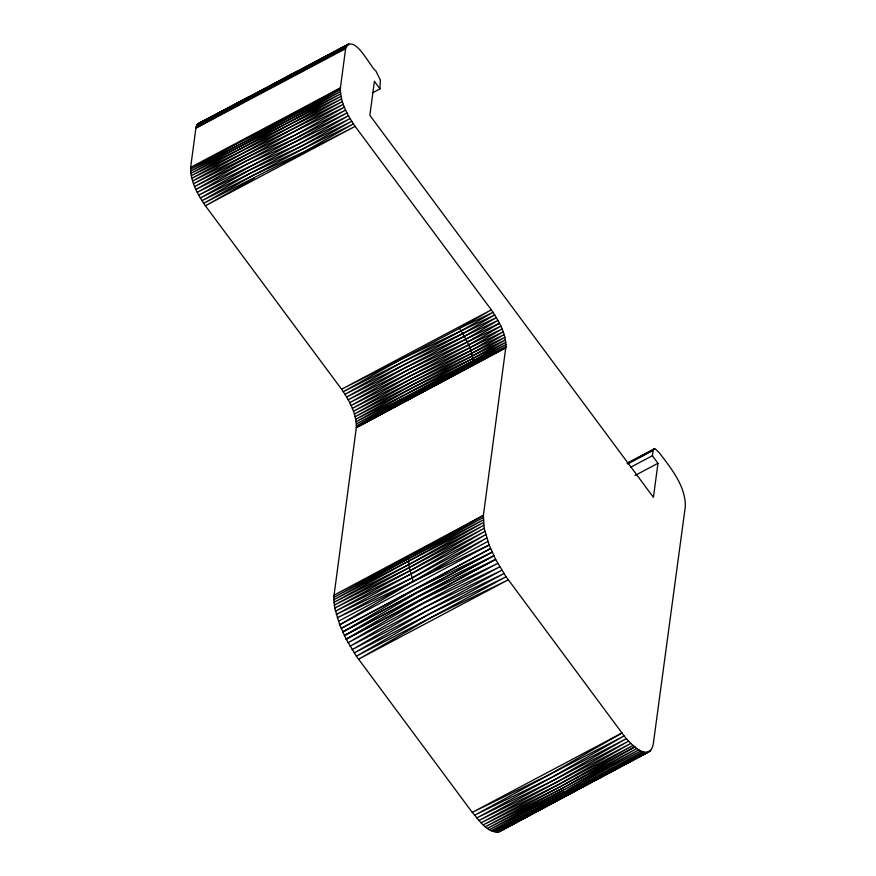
<?xml version="1.0" encoding="UTF-8"?>
<svg xmlns="http://www.w3.org/2000/svg" width="876" height="876" viewBox="0 0 876 876"><rect width="100%" height="100%" fill="white"/><g stroke="black" fill="none" stroke-linecap="round" stroke-linejoin="round"><path stroke-width="1.31" d="M372.771 92.692L380.02 88.848L380.315 79.979L375.804 70.814C371.906 69.697 353.378 30.813 345.626 48.706L340.392 87.972C340.074 102.032 347.422 115.095 355.141 126.385L491.305 309.819C498.718 320.966 506.689 334.041 505.748 347.816L483.388 515.395L408.358 556.742L409.245 567.604L413.253 581.489L339.713 624.796L346.173 639.184L356.346 656.168L472.252 812.391C479.128 820.024 489.432 836.711 501.368 830.273M380.02 88.848L374.402 81.282L369.858 115.325L653.43 497.338L657.975 463.295L652.357 455.739L653.266 449.706L654.153 448.895L655.598 449.191L659.365 452.826C671.071 468.397 685.481 485.731 685.35 506.361L653.244 744.228C648.733 764.847 627.085 740.636 621.982 733.004L506.087 576.769L495.608 559.381L489.136 544.992L337.271 617.821L412.081 577.952L485.698 534.645L410.756 574.087L335.431 611.218L409.913 570.78L484.187 528.294L409.245 567.604L334.249 605.141L408.753 564.593L483.344 522.556L333.756 599.764L483.202 517.563L333.964 595.198L483.388 515.395L484.187 528.294L489.136 544.992L339.713 624.796L334.763 608.097L333.767 597.377L356.324 427.619C356.631 413.571 349.283 400.496 341.574 389.218L205.4 205.772C197.691 194.494 190.344 181.431 190.65 167.371L195.895 128.093L196.695 125.323L198.206 123.669L348.933 43.888L196.695 125.323L346.436 45.935L197.363 124.348L345.943 47.184L295.847 74.372L196.202 126.571L246.342 99.448L345.626 48.706L195.895 128.093L245.937 100.839M564.79 789.44L487.439 828.302L636.863 748.487L564.79 789.44L638.845 749.812L566.137 790.962L489.421 829.627L563.509 790.13M338.421 621.27L413.253 581.489L486.695 538.006L412.081 577.952L336.274 614.459L410.756 574.087L484.855 531.404L409.913 570.78L334.763 608.097L409.245 567.604L483.683 525.337L408.753 564.593L333.92 602.36L483.191 519.961L333.767 597.377L408.358 556.742M342.702 631.979L416.056 588.771L490.571 548.562L341.147 628.377L416.056 588.771L492.137 552.165L342.702 631.979L492.137 552.165M344.388 635.593L417.655 592.472L493.812 555.778L419.385 596.173L344.388 635.593L493.812 555.778M346.173 639.184L419.385 596.173L495.608 559.381L421.236 599.852L346.173 639.184L495.608 559.381M494.82 831.981L647.287 752.331L497.853 832.145L645.831 752.396L493.122 831.466L644.254 752.166L496.407 832.2L650.791 750.469L502.55 829.638L624.172 764.31M254.434 178.102L205.4 205.772L355.141 126.385L203.648 203.32L252.704 175.572L302.614 149.106L353.389 123.921L304.344 151.636L252.704 175.572L201.94 200.714L251.029 172.9L300.939 146.434L351.681 121.326L302.614 149.106L251.029 172.9L200.297 197.998L249.419 170.13L299.329 143.675L350.039 118.599L300.939 146.434L249.419 170.13L198.732 195.184L346.995 112.927L296.384 137.948L245.181 161.523L194.669 186.555L343.315 104.321L191.855 178.266L340.994 96.327L190.585 171.138L340.26 89.746L190.65 167.371L340.392 87.972L290.383 115.293M586.778 783.921L589.154 782.607M631.344 760.39L633.731 759.087M255.628 94.214L258.004 92.922M268.691 87.096L275.82 83.209M278.196 81.917L315.207 62.076M356.324 427.619L505.748 347.816L356.324 427.619L506.186 346.458L356.138 421.652L414.425 389.481L472.887 358.481L505.879 342.264L473.226 360.781L356.39 423.864L473.347 364.766C473.171 351.506 466.558 339.22 459.385 328.423L400.912 359.423L341.574 389.218L491.305 309.819L459.385 328.423L493.057 312.283L461.115 330.953L402.642 361.963L343.315 391.671L400.912 359.423L494.765 314.889L462.791 333.625L404.329 364.624L345.024 394.277L402.642 361.963L496.407 317.605L464.4 336.395L405.938 367.394L346.677 397.003L404.329 364.624L497.973 320.408L465.923 339.231L407.46 370.23L349.71 402.664L408.873 373.11L502.036 329.048L469.799 347.86L411.337 378.859L353.389 411.282L412.355 381.673L504.85 337.337L472.372 356.017L413.899 387.017L355.711 419.265L506.12 344.465L356.444 425.856L414.874 395.766M231.614 106.412L298.508 70.507M324.832 57.389L327.241 56.097M329.639 54.805L332.048 53.513M334.446 52.21L336.855 50.917M342.866 47.687L345.264 46.384M575.039 790.962L499.178 831.795L648.601 751.991M208.762 118.676L215.978 114.8M218.387 113.508L229.216 107.704M296.833 71.876L347.104 44.961M413.253 581.489L487.844 541.467M568.327 789.637L640.75 750.874M579.638 787.874L576.375 790.415L538.105 810.377M586.832 784.02L589.241 782.739M604.845 774.373L607.243 773.092M618.051 767.299L620.449 766.018M491.316 830.689L563.783 792.068M493.122 831.466L642.557 751.663M248.587 96.973L198.206 123.669M555.8 800.576L558.187 799.306M627.063 463.251L654.153 448.895M627.906 463.152L654.821 448.906M627.698 463.941L653.058 450.494M630.621 467.258L652.357 455.739M635.023 475.46L657.975 463.295M573.857 791.63L649.773 751.367M317.616 60.816L336.855 50.731M339.253 49.472L345.264 46.318M249.66 96.732L199.191 123.275L200.341 123.188M212.375 116.913L214.784 115.654M225.614 109.993L228.012 108.733M516.577 821.611L518.975 820.363M524.954 817.242L535.718 811.625M499.451 323.277L467.346 342.111L408.873 373.11L351.068 405.555L410.176 376.001L503.131 331.884L470.817 350.674L412.355 381.673L354.331 414.052L413.209 384.4L505.452 339.877L472.887 358.481L413.899 387.017L355.108 416.724L413.209 384.4L471.682 353.4L504.072 334.665L411.337 378.859L352.305 408.435L410.176 376.001L468.638 345.002L500.809 326.168L407.46 370.23L348.243 399.806L405.938 367.394L499.451 323.277M421.236 599.852L348.068 642.743L497.798 563.356L421.236 599.852M423.185 603.498L350.039 646.236L425.21 607.079L499.769 566.849L423.185 603.498M425.21 607.079L352.086 649.653L427.324 610.561L501.817 570.265L425.21 607.079M427.324 610.561L354.189 652.97L429.503 613.945L503.93 573.583L427.324 610.561M429.503 613.945L356.346 656.168L431.726 617.186L506.087 576.769L429.503 613.945M431.726 617.186L358.536 659.212L508.277 579.813L431.726 617.186M621.982 733.004L548.814 774.932L474.464 815.282L551.092 777.757L626.417 738.599L553.369 780.374L478.898 820.505L555.625 782.761L630.83 743.406L557.848 784.929L483.256 824.874L560.027 786.834L632.998 745.487L557.848 784.929L481.099 822.805L555.625 782.761L628.639 741.107L553.369 780.374L476.686 817.987L551.092 777.757L624.205 735.884L548.814 774.932L472.252 812.391L621.982 733.004M634.804 746.899L562.151 788.488L485.381 826.714L634.804 746.899M245.181 161.523L195.895 189.435L246.474 164.414L296.384 137.948L345.637 110.047L295.092 135.068L244.01 158.666L193.574 183.708L342.374 101.55L191.253 175.726L340.567 93.94L190.519 169.134L240.473 141.759L340.315 91.739L190.826 173.339L341.596 98.878L192.632 180.938L344.399 107.157L295.092 135.068L245.181 161.523M246.474 164.414L197.253 192.326L247.897 167.294L299.329 143.675L348.462 115.796L297.807 140.828L246.474 164.414"/></g></svg>
